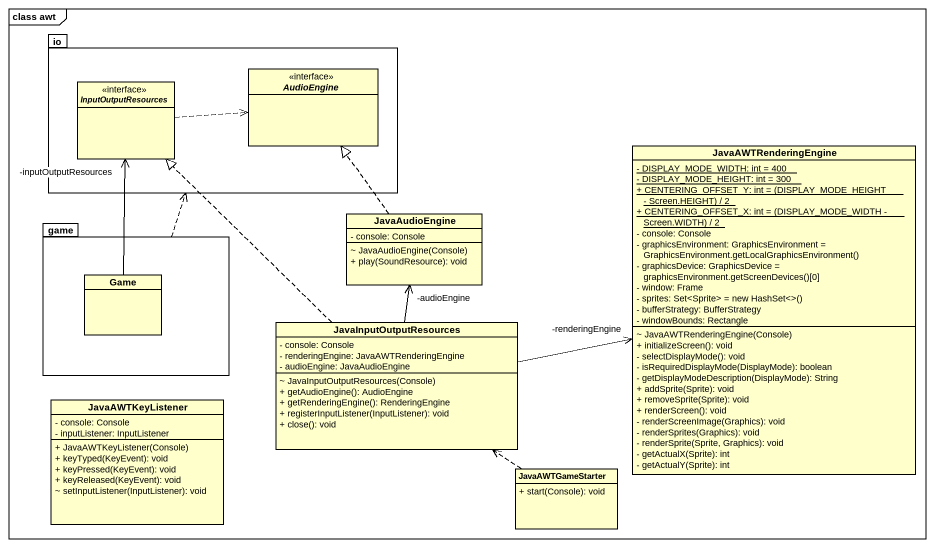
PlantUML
@startuml
mainframe class awt
hide circle
hide empty members
skinparam classAttributeIconSize 0
package io {
  interface InputOutputResources
  interface AudioEngine
}
class JavaAWTRenderingEngine {
  {static} - DISPLAY_MODE_WIDTH: int = 400
  {static} - DISPLAY_MODE_HEIGHT: int = 300
  {static} {field} + CENTERING_OFFSET_Y: int = (DISPLAY_MODE_HEIGHT - Screen.HEIGHT) / 2
  {static} {field} + CENTERING_OFFSET_X: int = (DISPLAY_MODE_WIDTH - Screen.WIDTH) / 2
  - console: Console
  {field} - graphicsEnvironment: GraphicsEnvironment = GraphicsEnvironment.getLocalGraphicsEnvironment()
  {field} - graphicsDevice: GraphicsDevice = graphicsEnvironment.getScreenDevices()[0]
  - window: Frame
  {field} - sprites: Set<Sprite> = new HashSet<>()
  - bufferStrategy: BufferStrategy
  - windowBounds: Rectangle
  ~ JavaAWTRenderingEngine(Console)
  + initializeScreen(): void
  - selectDisplayMode(): void
  - isRequiredDisplayMode(DisplayMode): boolean
  - getDisplayModeDescription(DisplayMode): String
  + addSprite(Sprite): void
  + removeSprite(Sprite): void
  + renderScreen(): void
  - renderScreenImage(Graphics): void
  - renderSprites(Graphics): void
  - renderSprite(Sprite, Graphics): void
  - getActualX(Sprite): int
  - getActualY(Sprite): int
}
class JavaAudioEngine {
  - console: Console
  ~ JavaAudioEngine(Console)
  + play(SoundResource): void
}
package game {
  class Game
}
class JavaInputOutputResources {
  - console: Console
  - renderingEngine: JavaAWTRenderingEngine
  - audioEngine: JavaAudioEngine
  ~ JavaInputOutputResources(Console)
  + getAudioEngine(): AudioEngine
  + getRenderingEngine(): RenderingEngine
  + registerInputListener(InputListener): void
  + close(): void
}
class JavaAWTKeyListener {
  - console: Console
  - inputListener: InputListener
  + JavaAWTKeyListener(Console)
  + keyTyped(KeyEvent): void
  + keyPressed(KeyEvent): void
  + keyReleased(KeyEvent): void
  ~ setInputListener(InputListener): void
}
class JavaAWTGameStarter {
  + start(Console): void
}
InputOutputResources .right.> AudioEngine
JavaAudioEngine .up.|> AudioEngine
game .up.> io
Game -up-> "-inputOutputResources" InputOutputResources
JavaInputOutputResources .up.|> InputOutputResources
JavaInputOutputResources -right-> "-renderingEngine" JavaAWTRenderingEngine
JavaInputOutputResources -up-> "-audioEngine" JavaAudioEngine
JavaAWTGameStarter .up.> JavaInputOutputResources
@enduml
